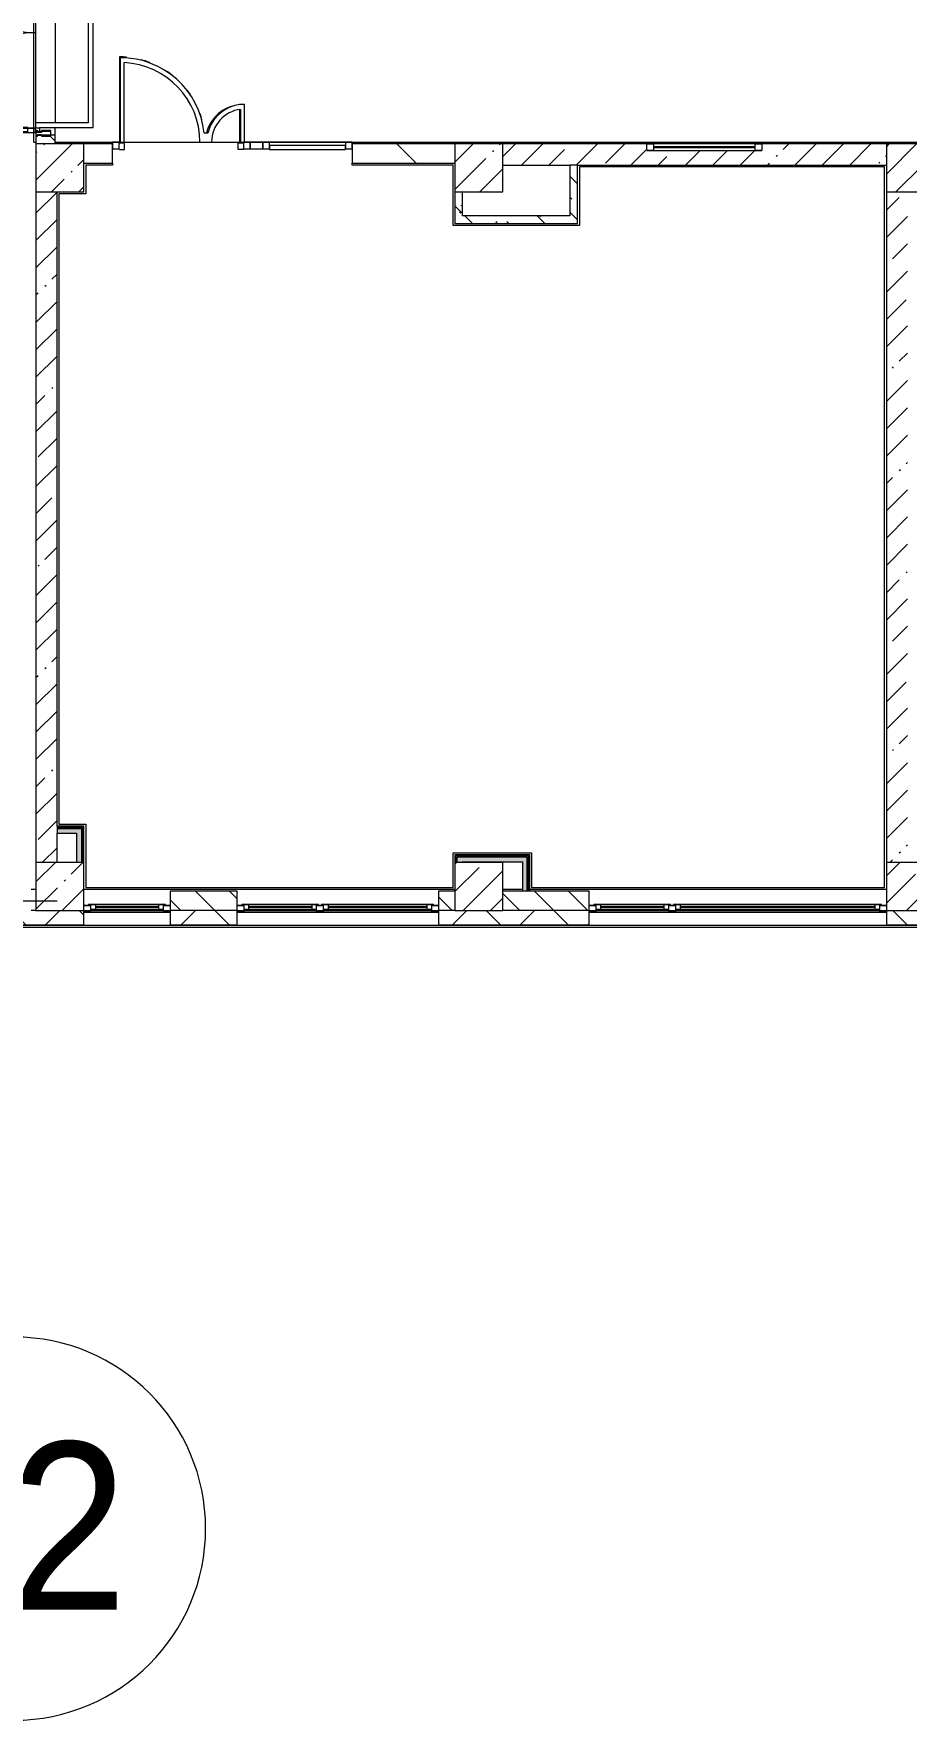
# Model space of a CAD drawing. Header units: millimetres. Extents: x -7229 to 196340, y -8553 to 29000.
# Drawn here: x 38517 to 47617, y -8553 to 9050 of the extents above; entities that cross this region are included whole.
import ezdxf

# ---------------------------------------------------------------- set-up
doc = ezdxf.new("R2010")
doc.units = ezdxf.units.MM
for name, color, linetype, lineweight, true_color in [('A-DETL-GENF-2', 7, 'Continuous', 5, 0xaaaaaa), ('A-DOOR-4', 7, 'Continuous', 5, 0xaaaaaa), ('A-FLOR-2', 7, 'Continuous', 5, 0xaaaaaa), ('I-WALL-1', 7, 'Continuous', 5, 0xe7e7e7), ('I-WALL-3', 7, 'Continuous', 5, 0x787878)]:
    doc.layers.add(name, color=color, linetype=linetype, lineweight=lineweight, true_color=true_color)
for name, color, linetype, lineweight in [('A-GLAZ', 7, 'Continuous', 5), ('A-GLAZ-CURT', 7, 'Continuous', 5), ('A-GLAZ-CWMG', 7, 'Continuous', 5), ('A-WALL', 7, 'Continuous', 5), ('A-WALL-1', 7, 'Continuous', 9), ('I-WALL', 7, 'Continuous', 5), ('S-COLS', 7, 'Continuous', 5), ('Оси', 7, 'Continuous', 9), ('Оси-1', 7, 'Continuous', 20)]:
    doc.layers.add(name, color=color, linetype=linetype, lineweight=lineweight)
doc.styles.add('Arial', font='arial.ttf', dxfattribs={"width": 0.9, "height": 1750})
pattern_1 = [(45, (0, 0), (-285.123, 285.123), []), (45, (285.12, 0), (-285.123, 285.123), [504.031, -100.806, 16.764, -84.042])]
pattern_2 = [(135, (0, 0), (-377.171, -377.171), [533.4, -88.9, 17.78, -88.9]), (135, (0, 376.94), (-377.171, -377.171), []), (50, (0, 0), (637.6445, -55.7866), [66.675, -733.425]), (355, (0, 0), (-123.349, 668.699), [53.34, -586.74]), (100.451, (53.14, -4.65), (514.299, 612.908), [56.665, -623.315]), (46.184, (0, 177.8), (948.776, -147.15), [100.012, -1100.137]), (96.636, (79.1, 165.5), (830.91, 865.997), [84.998, -934.973]), (351.184, (0, 177.8), (830.918, 865.988), [80.01, -880.11]), (21, (88.9, 133.35), (530.6506, -357.928), [66.675, -733.425]), (326, (88.9, 133.35), (216.308, 644.6585), [53.34, -586.74]), (71.451, (133.1, 103.5), (746.9596, 286.724), [56.665, -623.315]), (37.5, (0, 0), (10.8105, 295.9426), [16.764, -562.864, 16.764, -578.866, -588.962]), (37.5, (0, 0), (10.8105, 295.9426), [-1175.258, 16.764, -572.198]), (7.5, (0, 0), (233.8692, 350.6318), [16.764, -322.834, 16.764, -549.529, -224.472]), (7.5, (0, 0), (233.8692, 350.6318), [-905.891, 16.764, -207.708]), (327.5, (-198.25, 0), (474.5678, -20.0513), [16.764, -205.486, 16.764, -676.656, -920.115]), (327.5, (-198.25, 0), (474.5678, -20.0513), [-915.67, 16.764, -903.351]), (317.5, (-287.15, 0), (518.452, 88.9934), [16.764, -272.161, 16.764, -443.738, -653.415]), (317.5, (-287.15, 0), (518.452, 88.9934), [-749.427, 16.764, -636.651])]
pattern_3 = [(135, (0, 0), (-353.5534, -353.5534), [])]
pattern_4 = [(45, (0, 0), (-530.33, 530.33), []), (135, (0, 0), (-530.33, -530.33), [])]

# ---------------------------------------------------------------- blocks, each defined once
blk = doc.blocks.new('BSC_Колонна _Прямоугольная - 500х500-23286270-1_2_3_птичка зашивка')
at = {"layer": 'S-COLS'}
h = blk.add_hatch(dxfattribs=at)
h.set_pattern_fill('FP_3', color=256, style=0, pattern_type=2)
h.set_pattern_definition([(45, (-38790, -7650), (-285.123, 285.123), []), (45, (-38504.88, -7650), (-285.123, 285.123), [504.031, -100.806, 16.764, -84.042])])
h.paths.add_polyline_path([(250, -250), (250, 250), (-250, 250), (-250, -250), (204, -250)])
for p, q in [((250, 250), (-250, 250)), ((-250, 250), (-250, -250)), ((250, -250), (250, 250)), ((-250, -250), (250, -250))]:
    blk.add_line(p, q, dxfattribs=at)
blk = doc.blocks.new('BSC_Колонна _Прямоугольная - 500х500-V1-1_2_3_птичка зашивка')
at = {"layer": 'S-COLS'}
h = blk.add_hatch(dxfattribs=at)
h.set_pattern_fill('FP_4', color=256, style=0, pattern_type=2)
h.set_pattern_definition([(45, (-43160, -7650), (-285.123, 285.123), []), (45, (-42874.88, -7650), (-285.123, 285.123), [504.031, -100.806, 16.764, -84.042])])
h.paths.add_polyline_path([(250, -250), (250, 250), (-250, 250), (-250, -250)])
for p, q in [((250, 250), (-250, 250)), ((-250, 250), (-250, -250)), ((250, -250), (250, 250)), ((-250, -250), (250, -250))]:
    blk.add_line(p, q, dxfattribs=at)
blk = doc.blocks.new('BSC_Колонна _Прямоугольная - 500х500-V2-1_2_3_птичка зашивка')
at = {"layer": 'S-COLS'}
h = blk.add_hatch(dxfattribs=at)
h.set_pattern_fill('FP_5', color=256, style=0, pattern_type=2)
h.set_pattern_definition([(45, (-47660, -7650), (-285.123, 285.123), []), (45, (-47374.88, -7650), (-285.123, 285.123), [504.031, -100.806, 16.764, -84.042])])
h.paths.add_polyline_path([(250, -250), (250, 250), (-250, 250), (-250, -250), (-30, -250)])
for p, q in [((250, 250), (-250, 250)), ((-250, 250), (-250, -250)), ((250, -250), (250, 250)), ((-250, -250), (250, -250))]:
    blk.add_line(p, q, dxfattribs=at)
blk = doc.blocks.new('BSC_Колонна _Прямоугольная - 500х500-V7-1_2_3_птичка зашивка')
at = {"layer": 'S-COLS'}
h = blk.add_hatch(dxfattribs=at)
h.set_pattern_fill('FP_10', color=256, style=0, pattern_type=2)
h.set_pattern_definition([(45, (-38790, -150), (-285.123, 285.123), []), (45, (-38504.88, -150), (-285.123, 285.123), [504.031, -100.806, 16.764, -84.042])])
h.paths.add_polyline_path([(250, -250), (250, 250), (-250, 250), (-250, -250), (204, -250)])
for p, q in [((250, 250), (-250, 250)), ((-250, 250), (-250, -250)), ((250, -250), (250, 250)), ((-250, -250), (250, -250))]:
    blk.add_line(p, q, dxfattribs=at)
blk = doc.blocks.new('BSC_Колонна _Прямоугольная - 500х500-V8-1_2_3_птичка зашивка')
at = {"layer": 'S-COLS'}
h = blk.add_hatch(dxfattribs=at)
h.set_pattern_fill('FP_11', color=256, style=0, pattern_type=2)
h.set_pattern_definition([(45, (-43160, -150), (-285.123, 285.123), []), (45, (-42874.88, -150), (-285.123, 285.123), [504.031, -100.806, 16.764, -84.042])])
h.paths.add_polyline_path([(250, -250), (250, 250), (-250, 250), (-250, -250)])
for p, q in [((250, 250), (-250, 250)), ((-250, 250), (-250, -250)), ((250, -250), (250, 250)), ((-250, -250), (250, -250))]:
    blk.add_line(p, q, dxfattribs=at)
blk = doc.blocks.new('BSC_Колонна _Прямоугольная - 500х500-V9-1_2_3_птичка зашивка')
at = {"layer": 'S-COLS'}
h = blk.add_hatch(dxfattribs=at)
h.set_pattern_fill('FP_12', color=256, style=0, pattern_type=2)
h.set_pattern_definition([(45, (-47660, -150), (-285.123, 285.123), []), (45, (-47374.88, -150), (-285.123, 285.123), [504.031, -100.806, 16.764, -84.042])])
h.paths.add_polyline_path([(250, -250), (250, 250), (-250, 250), (-250, -250)])
for p, q in [((250, 250), (-250, 250)), ((-250, 250), (-250, -250)), ((250, -250), (250, 250)), ((-250, -250), (250, -250))]:
    blk.add_line(p, q, dxfattribs=at)
blk = doc.blocks.new('120_Окно_СКБ_1Ст - 120_Окно_СКБ_1Ст 900х2500_h_-20664874-1_2_3_птичка зашивка')
at = {"layer": 'A-GLAZ'}
for p, q in [((-450, -127), (-450, -57)), ((-450, -57), (-380, -57)), ((450, -57), (-450, -57)), ((-380, -127), (-450, -127)), ((-450, -127), (-400, -127)), ((-380, -127), (-400, -127)), ((-400, -127), (-400, -137)), ((-400, -137), (400, -137)), ((400, -137), (-400, -137)), ((-380, -57), (-380, -127)), ((380, -87), (-380, -87)), ((-380, -87), (-380, -127)), ((-330, -137), (-330, -87)), ((-330, -107), (330, -107)), ((330, -117), (-330, -117)), ((330, -137), (330, -87)), ((380, -127), (380, -57)), ((380, -57), (450, -57)), ((380, -127), (380, -87)), ((450, -127), (380, -127)), ((400, -127), (380, -127)), ((400, -127), (450, -127)), ((400, -137), (400, -127)), ((450, -57), (450, -127))]:
    blk.add_line(p, q, dxfattribs=at)
blk = doc.blocks.new('120_Окно_СКБ_2Ст - 120_Окно_СКБ_2Ст 3100х2500 _мал_створка слева_-V42-1_2_3_птичка зашивка')
at = {"layer": 'A-GLAZ'}
for p, q in [((-1550, -127), (-1550, -57)), ((-1550, -57), (-1480, -57)), ((1550, -57), (-1550, -57)), ((-1480, -127), (-1550, -127)), ((-1550, -127), (-1500, -127)), ((-1480, -127), (-1500, -127)), ((-1500, -127), (-1500, -137)), ((-1500, -137), (670, -137)), ((670, -137), (-1500, -137)), ((-1480, -57), (-1480, -127)), ((650, -87), (-1480, -87)), ((-1480, -87), (-1480, -127)), ((-1430, -137), (-1430, -87)), ((-1430, -107), (600, -107)), ((600, -117), (-1430, -117)), ((600, -137), (600, -87)), ((650, -127), (650, -57)), ((650, -57), (720, -57)), ((650, -127), (650, -87)), ((720, -127), (650, -127)), ((670, -127), (650, -127)), ((670, -127), (700, -127)), ((670, -137), (670, -127)), ((720, -127), (700, -127)), ((700, -127), (700, -137)), ((700, -137), (1500, -137)), ((1500, -137), (700, -137)), ((720, -57), (720, -127)), ((1480, -87), (720, -87)), ((720, -87), (720, -127)), ((770, -137), (770, -87)), ((770, -107), (1430, -107)), ((1430, -117), (770, -117)), ((1430, -137), (1430, -87)), ((1480, -127), (1480, -57)), ((1480, -57), (1550, -57)), ((1480, -127), (1480, -87)), ((1550, -127), (1480, -127)), ((1500, -127), (1480, -127)), ((1500, -127), (1550, -127)), ((1500, -137), (1500, -127)), ((1550, -57), (1550, -127))]:
    blk.add_line(p, q, dxfattribs=at)
blk = doc.blocks.new('120_Окно_СКБ_2Ст - 120_Окно_СКБ_2Ст 2100х2500 _мал створка справа_-V24-1_2_3_птичка зашивка')
at = {"layer": 'A-GLAZ'}
for p, q in [((-1050, -127), (-1050, -57)), ((-1050, -57), (-980, -57)), ((1050, -57), (-1050, -57)), ((-980, -127), (-1050, -127)), ((-1050, -127), (-1000, -127)), ((-980, -127), (-1000, -127)), ((-1000, -127), (-1000, -137)), ((-1000, -137), (170, -137)), ((170, -137), (-1000, -137)), ((-980, -57), (-980, -127)), ((150, -87), (-980, -87)), ((-980, -87), (-980, -127)), ((-930, -137), (-930, -87)), ((-930, -107), (100, -107)), ((100, -117), (-930, -117)), ((100, -137), (100, -87)), ((150, -127), (150, -57)), ((150, -57), (220, -57)), ((150, -127), (150, -87)), ((220, -127), (150, -127)), ((170, -127), (150, -127)), ((170, -127), (200, -127)), ((170, -137), (170, -127)), ((220, -127), (200, -127)), ((200, -127), (200, -137)), ((200, -137), (1000, -137)), ((1000, -137), (200, -137)), ((220, -57), (220, -127)), ((980, -87), (220, -87)), ((220, -87), (220, -127)), ((270, -137), (270, -87)), ((270, -107), (930, -107)), ((930, -117), (270, -117)), ((930, -137), (930, -87)), ((980, -127), (980, -57)), ((980, -57), (1050, -57)), ((980, -127), (980, -87)), ((1050, -127), (980, -127)), ((1000, -127), (980, -127)), ((1000, -127), (1050, -127)), ((1000, -137), (1000, -127)), ((1050, -57), (1050, -127))]:
    blk.add_line(p, q, dxfattribs=at)
blk = doc.blocks.new('Прямоугольный импост - Импост структурный с накладкой - 160мм Темный-31239214-1_2_3_птичка зашивка')
at = {"layer": 'A-GLAZ-CWMG'}
for p, q in [((-50, 0), (-50, 17)), ((-50, 17), (0, 17)), ((-40, 0), (-50, 0)), ((-40, -40), (-40, 0)), ((0, 0), (-10, 0)), ((-10, 0), (-10, -40)), ((0, 17), (0, 0)), ((-50, -140), (-50, -40)), ((-50, -40), (-40, -40)), ((0, -140), (-50, -140)), ((-10, -40), (0, -40)), ((0, -40), (0, -140))]:
    blk.add_line(p, q, dxfattribs=at)
blk = doc.blocks.new('Дверь_Витражная_остекление_ - ДВН_ДАО_Главный вход_1800 в свету 5-32258809-1_2_3_птичка зашивка')
at = {"layer": 'A-DETL-GENF-2'}
for p, q in [((-993, -1013), (-993, -21)), ((-993, -21), (-993, -1013)), ((-993, -100), (-948, -100)), ((-983, -933), (-983, -100)), ((-948, -1013), (-948, -21)), ((-948, -1013), (-948, -21)), ((-939, -933), (-939, -100)), ((989, -933), (989, -100)), ((998, -1013), (998, -20)), ((998, -20), (998, -1013)), ((1043, -100), (998, -100)), ((1033, -933), (1033, -100)), ((1043, -1013), (1043, -20)), ((1043, -1013), (1043, -20)), ((-993, -933), (-948, -933)), ((-993, -1013), (-948, -1013)), ((-993, -1013), (-948, -1013)), ((1043, -933), (998, -933)), ((1043, -1013), (998, -1013)), ((998, -1013), (1043, -1013))]:
    blk.add_line(p, q, dxfattribs=at)
at = {"layer": 'A-DOOR-4'}
for p, q in [((-1043, 20), (-993, 20)), ((-1043, -20), (-1043, 20)), ((-993, 20), (-993, -20)), ((993, 20), (1043, 20)), ((993, -20), (993, 20)), ((1043, 20), (1043, -20)), ((-993, -20), (-1043, -20)), ((-993, -1013), (-993, -21)), ((1043, -20), (993, -20)), ((993, -1013), (993, -21))]:
    blk.add_line(p, q, dxfattribs=at)
for centre, start, end in [((-993, -20), 270, 0), ((993, -20), 180, 270)]:
    blk.add_arc(centre, 993, start, end, dxfattribs=at)
blk = doc.blocks.new('Прямоугольный импост - Импост структурный с накладкой - 160мм Темный-V79-1_2_3_птичка зашивка')
at = {"layer": 'A-GLAZ-CWMG'}
for p, q in [((-25, 0), (-25, 17)), ((-25, 17), (25, 17)), ((-15, 0), (-25, 0)), ((-15, -40), (-15, 0)), ((25, 0), (15, 0)), ((15, 0), (15, -40)), ((25, 17), (25, 0)), ((-25, -140), (-25, -40)), ((-25, -40), (-15, -40)), ((25, -140), (-25, -140)), ((15, -40), (25, -40)), ((25, -40), (25, -140))]:
    blk.add_line(p, q, dxfattribs=at)
blk = doc.blocks.new('Прямоугольный импост - 50 x 70 мм-31700031-1_2_3_птичка зашивка')
at = {"layer": 'A-GLAZ-CWMG'}
for p, q in [((-70, 35), (0, 35)), ((-70, -35), (-70, 35)), ((0, 35), (0, -35)), ((0, -35), (-70, -35))]:
    blk.add_line(p, q, dxfattribs=at)
blk = doc.blocks.new('Дверь_Витражная_остекление_ - ДВН_ДАО_Главный вход_1200 в свету-V149-1_2_3_птичка зашивка')
at = {"layer": 'A-DETL-GENF-2'}
for p, q in [((-607, 925), (-647, 925)), ((-647, 925), (-647, 35)), ((-607, 915), (-607, 925)), ((647, 430), (607, 430)), ((607, 376), (607, 30)), ((-647, 30), (-607, 30)), ((-592, 30), (-647, 30)), ((-607, 30), (-607, 37)), ((-592, -40), (-592, 30)), ((592, -40), (592, 30)), ((592, 30), (647, 30)), ((607, 30), (647, 30)), ((-647, -40), (-592, -40)), ((647, -40), (592, -40))]:
    blk.add_line(p, q, dxfattribs=at)
at = {"layer": 'A-DOOR-4'}
blk.add_line((-647, 925), (-647, 35), dxfattribs=at)
for centre, radius, start, end in [((-647, 30), 895, 85.2542, 90), ((-647, 30), 895, 69.312, 75.32), ((-647, 30), 895, 52.105, 56.1089), ((-647, 30), 895, 34.1403, 37.5286), ((647, 30), 400, 108.6077, 165.3261), ((647, 30), 400, 90, 91.0627), ((-647, 30), 895, 15.7125, 19.6061), ((-647, 30), 895, 360, 0.4556), ((647, 30), 400, 178.9711, 180)]:
    blk.add_arc(centre, radius, start, end, dxfattribs=at)
blk = doc.blocks.new('Системная панель - Стемалит - 40мм-31720939-1_2_3_птичка зашивка')
at = {"layer": 'A-GLAZ-CURT'}
for p, q in [((65, 35), (-65, 35)), ((-65, 35), (-65, -35)), ((65, -35), (65, 35)), ((-65, -35), (65, -35))]:
    blk.add_line(p, q, dxfattribs=at)
blk = doc.blocks.new('Прямоугольный импост - 50 x 70 мм-31687886-1_2_3_птичка зашивка')
at = {"layer": 'A-GLAZ-CWMG'}
for p, q in [((-35, 35), (35, 35)), ((-35, -35), (-35, 35)), ((35, 35), (35, -35)), ((35, -35), (-35, -35))]:
    blk.add_line(p, q, dxfattribs=at)
blk = doc.blocks.new('Прямоугольный импост - 50 x 70 мм-V147-1_2_3_птичка зашивка')
at = {"layer": 'A-GLAZ-CWMG'}
for p, q in [((0, 35), (-70, 35)), ((-70, 35), (-70, -35)), ((0, -35), (0, 35)), ((-70, -35), (0, -35))]:
    blk.add_line(p, q, dxfattribs=at)
blk = doc.blocks.new('Системная панель - Стекло - 40мм-V150-1_2_3_птичка зашивка')
at = {"layer": 'A-GLAZ-CURT'}
for p, q in [((397.5, 0), (-397.5, 0)), ((-397.5, 0), (-397.5, -40)), ((397.5, -40), (397.5, 0)), ((-397.5, -40), (397.5, -40))]:
    blk.add_line(p, q, dxfattribs=at)
blk = doc.blocks.new('Прямоугольный импост - 50 x 70 мм-31702100-1_2_3_птичка зашивка')
at = {"layer": 'A-GLAZ-CWMG'}
for p, q in [((-35, 35), (35, 35)), ((-35, -35), (-35, 35)), ((35, 35), (35, -35)), ((35, -35), (-35, -35))]:
    blk.add_line(p, q, dxfattribs=at)
blk = doc.blocks.new('Прямоугольный импост - 50 x 70 мм-31720914-1_2_3_птичка зашивка')
at = {"layer": 'A-GLAZ-CWMG'}
blk.add_line((24940, 7918), (24145, 7918), dxfattribs=at)
blk = doc.blocks.new('120_Окно_СКБ_1Ст - 120_Окно_СКБ_1Ст 400х1200 EI30-24228621-1_2_3_птичка зашивка')
at = {"layer": 'A-GLAZ'}
for p, q in [((-600, 40), (-600, 110)), ((-600, 110), (-530, 110)), ((600, 110), (-600, 110)), ((-530, 40), (-600, 40)), ((-600, 40), (600, 40)), ((-530, 110), (-530, 40)), ((530, 80), (-530, 80)), ((530, 70), (-530, 70)), ((530, 40), (530, 110)), ((530, 110), (600, 110)), ((600, 40), (530, 40)), ((600, 110), (600, 40))]:
    blk.add_line(p, q, dxfattribs=at)
blk = doc.blocks.new('Ось сетки - D8-29747960-1_2_3_птичка зашивка')
at = {"layer": 'Оси-1'}
for start, end in [(360, 180), (180, 360)]:
    blk.add_arc((0, 0), 4, start, end, dxfattribs=at)

msp = doc.modelspace()

# ---------------------------------------------------------------- hatches: boundary and pattern name
at = {"layer": 'A-WALL'}
h = msp.add_hatch(dxfattribs=at)
h.set_pattern_fill('FP_32', color=256, style=0, pattern_type=2)
h.set_pattern_definition([(135, (0, 0), (-176.7767, -176.7767), [])])
h.paths.add_polyline_path([(40637.5, -100), (40637.5, 100), (39940, 100), (39940, -100)])
h.paths.add_polyline_path([(44310, -100), (44310, 100), (43410, 100), (43410, -100), (43503.9, -100)])
h.paths.add_polyline_path([(42910, -100), (42910, 100), (42737.5, 100), (42737.5, -100)])
h = msp.add_hatch(dxfattribs=at)
h.set_pattern_fill('FP_21', color=256, style=0, pattern_type=2)
h.set_pattern_definition([(45, (0, 0), (-353.5534, 353.5534), []), (135, (0, 0), (-353.5534, -353.5534), [])])
h.paths.add_polyline_path([(75693.8, -250), (75700, -250), (75700, -100), (73980, -100), (73980, -250), (75692.1, -250)])
h.paths.add_polyline_path([(67060, -250), (70660, -250), (70660, -100), (67060, -100), (67060, -113)])
h.paths.add_polyline_path([(71560, -250), (72280, -250), (72280, -100), (71560, -101.8), (71560, -118)])
h.paths.add_polyline_path([(60910, -250), (61610, -250), (61610, -100), (60910, -100), (60910, -128.3)])
h.paths.add_polyline_path([(66053, -250), (66160, -250), (66160, -100), (65160, -100), (65160, -250)])
h.paths.add_polyline_path([(64260, -250), (64260, -100), (63710, -100), (63710, -250), (64249.1, -250)])
h.paths.add_polyline_path([(56410, -250), (57160, -250), (57160, -100), (56410, -100), (56410, -139.5)])
h.paths.add_polyline_path([(59260, -250), (60010, -250), (60010, -100), (59260, -100), (59260, -132.4)])
h.paths.add_polyline_path([(51871.5, -250), (53310, -250), (53310, -100), (51871.5, -100), (51871.5, -150.7)])
h.paths.add_polyline_path([(49060, -250), (49771.5, -250), (49771.5, -100), (49060, -100), (49060, -157.7)])
h.paths.add_polyline_path([(42737.5, -250), (44310, -250), (44310, -100), (42737.5, -100), (42737.5, -173.5)])
h.paths.add_polyline_path([(48160, -250), (48160, -100), (47410, -100), (47410, -250), (48013.7, -250)])
h.paths.add_polyline_path([(29209.7, -250), (30210, -250), (30210, -100), (29209.7, -100), (29209.7, -207.1)])
h.paths.add_polyline_path([(39040, -250), (39040, -100), (37990, -100), (37990, -250), (38994.1, -250)])
h.paths.add_polyline_path([(37090, -250), (37090, -100), (35970, -100), (35970, -250), (36288.2, -250)])
h.paths.add_polyline_path([(33870, -250), (33870, -100), (33010, -100), (33010, -250)])
h.paths.add_polyline_path([(27310, -250), (28309.7, -250), (28309.7, -100), (27310, -100), (27310, -211.8)])
h.paths.add_polyline_path([(39940, -250), (40637.5, -250), (40637.5, -100), (39940, -100), (39940, -180.4)])
h.paths.add_polyline_path([(14860, -250), (15610, -250), (15610, -100), (14860, -100), (14860, -242.8)])
h.paths.add_polyline_path([(16510, -250), (17260, -250), (17260, -100), (16510, -100), (16510, -238.7)])
h.paths.add_polyline_path([(26410, -250), (26410, -100), (25435, -100), (25435, -250), (26366.6, -250)])
h.paths.add_polyline_path([(21610, -250), (22635, -250), (22635, -100), (21610, -100), (21610, -226)])
h.paths.add_polyline_path([(20710, -250), (20710, -100), (19360, -100), (19360, -250)])
h.paths.add_polyline_path([(9910, -250), (9910, -100), (9159.7, -100), (9159.7, -250), (9229.3, -250)])
h.paths.add_polyline_path([(-260, -250), (3730, -250), (3730, -100), (-260, -100), (-260, -210)])
h.paths.add_polyline_path([(12010, -250), (12760, -248), (12760, -100), (12010, -100), (12010, -249.9)])
h.paths.add_polyline_path([(7660, -250), (8259.7, -250), (8259.7, -100), (6830, -100), (6830, -250), (7425.4, -250)])
at = {"layer": 'I-WALL'}
h = msp.add_hatch(dxfattribs=at)
h.set_pattern_fill('FP_31', color=256, style=0, pattern_type=2)
h.set_pattern_definition(pattern_3)
h.paths.add_polyline_path([(38540, 7900), (38740, 7900), (38740, 7990), (38540, 7990), (38540, 7920)])
h.paths.add_polyline_path([(38540, 10120), (38740, 10120), (38740, 10230), (38540, 10230), (38540, 10210)])
h = msp.add_hatch(dxfattribs=at)
h.set_pattern_fill('FP_31', color=256, style=0, pattern_type=2)
h.set_pattern_definition(pattern_3)
h.paths.add_polyline_path([(39340, 7700), (39340, 7900), (39040, 7900), (39040, 7700), (39060, 7700)])
h.paths.add_polyline_path([(42890, 7700), (42910, 7700), (42910, 7900), (41840, 7900), (41840, 7700), (42602, 7700)])
h = msp.add_hatch(dxfattribs=at)
h.set_pattern_fill('FP_1', color=256, style=0, pattern_type=2)
h.set_pattern_definition(pattern_1)
h.paths.add_polyline_path([(47410, 7680), (47410, 7900), (46110, 7900), (46110, 7830), (44910, 7830), (44910, 7900), (43410, 7900), (43410, 7680), (47390, 7680)])
h = msp.add_hatch(dxfattribs=at)
h.set_pattern_fill('FP_1', color=256, style=0, pattern_type=2)
h.set_pattern_definition(pattern_1)
h.paths.add_polyline_path([(38663.5, 400), (38760, 400), (38760, 7400), (38540, 7400), (38540, 400), (38655.2, 400)])
h = msp.add_hatch(dxfattribs=at)
h.set_pattern_fill('FP_1', color=256, style=0, pattern_type=2)
h.set_pattern_definition(pattern_1)
h.paths.add_polyline_path([(47410, 400), (47630, 400), (47630, 7400), (47410, 7400), (47410, 500)])
h = msp.add_hatch(dxfattribs=at)
h.set_pattern_fill('FP_137', color=256, style=0, pattern_type=2)
h.set_pattern_definition(pattern_4)
h.paths.add_polyline_path([(38760, 767.5), (39040, 767.5), (39040, 780), (38760, 780)])
h = msp.add_hatch(dxfattribs=at)
h.set_pattern_fill('FP_137', color=256, style=0, pattern_type=2)
h.set_pattern_definition(pattern_4)
h.paths.add_polyline_path([(38760, 755), (39027.5, 755), (39027.5, 767.5), (38760, 767.5)])
h = msp.add_hatch(dxfattribs=at)
h.set_pattern_fill('FP_137', color=256, style=0, pattern_type=2)
h.set_pattern_definition(pattern_4)
h.paths.add_polyline_path([(42910, 468.5), (43690, 468.7), (43690, 481), (42910, 481)])
h = msp.add_hatch(dxfattribs=at)
h.set_pattern_fill('FP_137', color=256, style=0, pattern_type=2)
h.set_pattern_definition(pattern_4)
h.paths.add_polyline_path([(42922.5, 456), (43677.5, 456), (43677.5, 468.5), (42922.5, 468.5)])
h = msp.add_hatch(dxfattribs=at)
h.set_pattern_fill('FP_137', color=256, style=0, pattern_type=2)
h.set_pattern_definition(pattern_4)
h.paths.add_polyline_path([(43677.5, 100), (43675.5, 456), (43665, 456), (43665, 100)])
h = msp.add_hatch(dxfattribs=at)
h.set_pattern_fill('FP_137', color=256, style=0, pattern_type=2)
h.set_pattern_definition(pattern_4)
h.paths.add_polyline_path([(43690, 100), (43690, 468.5), (43677.5, 468.5), (43677.5, 100)])
at = {"layer": 'I-WALL-1'}
for points in [[(38965, 705), (39015, 705), (39015, 755), (38760, 755), (38760, 705), (38811.7, 705)], [(38994.1, 400), (39015, 400), (39015, 705), (38965, 705), (38965, 400)], [(42935, 406), (43665, 406), (43665, 456), (42935, 456)], [(42985, 400), (42985, 406), (42935, 406), (42935, 400)], [(43665, 100), (43665, 406), (43615, 406), (43615, 100)]]:
    msp.add_hatch(color=256, dxfattribs=at).paths.add_polyline_path(points)
at = {"layer": 'I-WALL-3'}
h = msp.add_hatch(dxfattribs=at)
h.set_pattern_fill('FP_30', color=256, style=0, pattern_type=2)
h.set_pattern_definition(pattern_2)
h.paths.add_polyline_path([(44190, 7150), (44190, 7680), (44110, 7680), (44110, 7150)])
h = msp.add_hatch(dxfattribs=at)
h.set_pattern_fill('FP_30', color=256, style=0, pattern_type=2)
h.set_pattern_definition(pattern_2)
h.paths.add_polyline_path([(42910, 7070), (42990, 7070), (42990, 7400), (42910, 7400), (42910, 7150)])
h = msp.add_hatch(dxfattribs=at)
h.set_pattern_fill('FP_30', color=256, style=0, pattern_type=2)
h.set_pattern_definition(pattern_2)
h.paths.add_polyline_path([(44190, 7070), (44190, 7150), (42990, 7150), (42990, 7070), (43710, 7070)])

# ---------------------------------------------------------------- linework, layer by layer
at = {"layer": 'A-FLOR-2'}
for p, q in [((38520, 7920), (38520, 10680)), ((39136.2, 8070), (39136.2, 10057.4)), ((39086.2, 10007.4), (39086.2, 8120)), ((39420, 8800), (39420, 7920)), ((39460, 7920), (39460, 8749)), ((40715, 7920), (40715, 8313)), ((39086.2, 8120), (38536.2, 8120)), ((38536.2, 8120), (38536.2, 8070)), ((40675, 8260.7), (40675, 7920)), ((38577, 8070), (39136.2, 8070)), ((40333.1, 8012.8), (40295.1, 8012.8)), ((38520, 7920), (38540, 7920)), ((38740, 7920), (65916.3, 7920)), ((39340, 7680), (39060, 7680)), ((39060, 7680), (39060, 7380)), ((39340, 7700), (39340, 7680)), ((41840, 7680), (41840, 7700)), ((42890, 7680), (41840, 7680)), ((42890, 7050), (42890, 7680)), ((47390, 7660), (44210, 7660)), ((44210, 7660), (44210, 7050)), ((47390, 140), (47390, 7660)), ((39060, 7380), (38780, 7380)), ((38780, 7380), (38780, 800)), ((44210, 7050), (42890, 7050)), ((38780, 800), (39060, 800)), ((39060, 800), (39060, 140)), ((42890, 140), (42890, 501)), ((42890, 501), (43710, 501)), ((43710, 501), (43710, 140)), ((38490, 120), (38540, 120)), ((39060, 140), (42890, 140)), ((43710, 140), (47390, 140))]:
    msp.add_line(p, q, dxfattribs=at)
for centre, radius, start, end in [((39420, 7920), 880, 6.05535, 90), ((39420, 7920), 830, 360, 87.23769), ((40715, 7920), 393, 90, 166.33705), ((40715, 7920), 343, 96.69696, 180)]:
    msp.add_arc(centre, radius, start, end, dxfattribs=at)
at = {"layer": 'A-WALL'}
for p, q in [((40637.5, 100), (39940, 100)), ((39940, 100), (39940, -258)), ((40637.5, -258), (40637.5, 100)), ((42910, 100), (42737.5, 100)), ((42737.5, 100), (42737.5, -258)), ((44310, 100), (43410, 100)), ((44310, -258), (44310, 100)), ((38540, -100), (38490, -100)), ((39040, -258), (39040, -100)), ((39040, -100), (39940, -100)), ((40637.5, -100), (42737.5, -100)), ((44310, -100), (47410, -100)), ((47410, -100), (47410, -258)), ((72280, -280), (-290, -280)), ((49060, -258), (37990, -258))]:
    msp.add_line(p, q, dxfattribs=at)
at = {"layer": 'A-WALL-1'}
for p, q in [((44190, 7680), (44110, 7680)), ((38760, 780), (38760, 705)), ((38760, 767.5), (39027.5, 767.5)), ((38760, 755), (39015, 755)), ((39015, 755), (39015, 400)), ((39027.5, 767.5), (39027.5, 400)), ((42910, 468.5), (42910, 406)), ((43677.5, 468.5), (42922.5, 468.5)), ((42922.5, 400), (42922.5, 468.5)), ((43665, 456), (42935, 456)), ((42935, 400), (42935, 456)), ((43665, 100), (43665, 456)), ((43677.5, 100), (43677.5, 468.5)), ((40637.5, -100), (39940, -100)), ((42910, -100), (42737.5, -100)), ((44310, -100), (43410, -100)), ((37990, -250), (39040, -250)), ((37990, -253), (39040, -253)), ((39940, -250), (40637.5, -250)), ((39940, -253), (40637.5, -253)), ((42737.5, -250), (44310, -250)), ((42737.5, -253), (44310, -253)), ((47410, -250), (48160, -250)), ((47410, -253), (48160, -253))]:
    msp.add_line(p, q, dxfattribs=at)
at = {"layer": 'I-WALL'}
for p, q in [((38540, 8120), (38540, 10007.4)), ((38740, 10007.4), (38740, 8120)), ((38740, 7990), (38540, 7990)), ((38540, 7990), (38540, 7900)), ((38740, 7900), (38740, 8070)), ((39340, 7900), (39040, 7900)), ((39340, 7700), (39340, 7900)), ((42910, 7900), (41840, 7900)), ((41840, 7900), (41840, 7700)), ((44910, 7900), (43410, 7900)), ((47410, 7900), (46110, 7900)), ((39040, 7700), (39340, 7700)), ((41840, 7700), (42910, 7700)), ((43410, 7680), (44110, 7680)), ((44110, 7680), (44110, 7150)), ((44190, 7070), (44190, 7680)), ((44190, 7680), (47410, 7680)), ((38540, 7400), (38540, 400)), ((38760, 780), (38760, 7400)), ((42910, 7400), (42910, 7070)), ((42990, 7150), (42990, 7400)), ((47410, 7400), (47410, 400)), ((42910, 7070), (44190, 7070)), ((44110, 7150), (42990, 7150)), ((39040, 780), (38760, 780)), ((38760, 400), (38760, 705)), ((38760, 705), (38965, 705)), ((38965, 705), (38965, 400)), ((39040, 400), (39040, 780)), ((43690, 481), (42910, 481)), ((42910, 481), (42910, 400)), ((42985, 406), (43615, 406)), ((42985, 400), (42985, 406)), ((43615, 406), (43615, 100)), ((43690, 100), (43690, 481)), ((39040, 120), (42910, 120)), ((43410, 120), (43615, 120)), ((43689.2, 120), (47410, 120))]:
    msp.add_line(p, q, dxfattribs=at)
at = {"layer": 'Оси'}
msp.add_line((26260, 0), (38760, 0), dxfattribs=at)

# ---------------------------------------------------------------- block references
at = {"layer": 'A-DOOR-4', "rotation": 269.9999999999999}
msp.add_blockref('Дверь_Витражная_остекление_ - ДВН_ДАО_Главный вход_1800 в свету 5-32258809-1_2_3_птичка зашивка', (38557, 9062.5), dxfattribs=at)
at = {"layer": 'A-DOOR-4'}
msp.add_blockref('Дверь_Витражная_остекление_ - ДВН_ДАО_Главный вход_1200 в свету-V149-1_2_3_птичка зашивка', (40057.5, 7883), dxfattribs=at)
at = {"layer": 'A-GLAZ'}
msp.add_blockref('120_Окно_СКБ_1Ст - 120_Окно_СКБ_1Ст 400х1200 EI30-24228621-1_2_3_птичка зашивка', (45510, 7790), dxfattribs=at)
at = {"layer": 'A-GLAZ', "rotation": 180}
for name, p in [('120_Окно_СКБ_1Ст - 120_Окно_СКБ_1Ст 900х2500_h_-20664874-1_2_3_птичка зашивка', (39490, -175)), ('120_Окно_СКБ_2Ст - 120_Окно_СКБ_2Ст 2100х2500 _мал створка справа_-V24-1_2_3_птичка зашивка', (41687.5, -175)), ('120_Окно_СКБ_2Ст - 120_Окно_СКБ_2Ст 3100х2500 _мал_створка слева_-V42-1_2_3_птичка зашивка', (45860, -175))]:
    msp.add_blockref(name, p, dxfattribs=at)
at = {"layer": 'A-GLAZ-CURT'}
for name, p in [('Системная панель - Стемалит - 40мм-31720939-1_2_3_птичка зашивка', (40840, 7883)), ('Системная панель - Стекло - 40мм-V150-1_2_3_птичка зашивка', (41372.5, 7883))]:
    msp.add_blockref(name, p, dxfattribs=at)
at = {"layer": 'A-GLAZ-CWMG', "extrusion": (0, 0, -1)}
for name, p, rotation in [('Прямоугольный импост - Импост структурный с накладкой - 160мм Темный-31239214-1_2_3_птичка зашивка', (-38557, 7990), 270.0000000000001), ('Прямоугольный импост - Импост структурный с накладкой - 160мм Темный-V79-1_2_3_птичка зашивка', (-38557, 8005), 270.0000000000001), ('Прямоугольный импост - 50 x 70 мм-31687886-1_2_3_птичка зашивка', (-40740, 7883), 180), ('Прямоугольный импост - 50 x 70 мм-31702100-1_2_3_птичка зашивка', (-40940, 7883), 180), ('Прямоугольный импост - 50 x 70 мм-31700031-1_2_3_птичка зашивка', (-41840, 7883), 180)]:
    msp.add_blockref(name, p, dxfattribs=dict(at, rotation=rotation))
at = {"layer": 'A-GLAZ-CWMG', "rotation": 180}
msp.add_blockref('Прямоугольный импост - 50 x 70 мм-V147-1_2_3_птичка зашивка', (39340, 7883), dxfattribs=at)
at = {"layer": 'A-GLAZ-CWMG'}
msp.add_blockref('Прямоугольный импост - 50 x 70 мм-31720914-1_2_3_птичка зашивка', (16830, 0), dxfattribs=at)
at = {"layer": 'S-COLS'}
for name, p in [('BSC_Колонна _Прямоугольная - 500х500-23286270-1_2_3_птичка зашивка', (38790, 7650)), ('BSC_Колонна _Прямоугольная - 500х500-V1-1_2_3_птичка зашивка', (43160, 7650)), ('BSC_Колонна _Прямоугольная - 500х500-V2-1_2_3_птичка зашивка', (47660, 7650)), ('BSC_Колонна _Прямоугольная - 500х500-V7-1_2_3_птичка зашивка', (38790, 150)), ('BSC_Колонна _Прямоугольная - 500х500-V8-1_2_3_птичка зашивка', (43160, 150)), ('BSC_Колонна _Прямоугольная - 500х500-V9-1_2_3_птичка зашивка', (47660, 150))]:
    msp.add_blockref(name, p, dxfattribs=at)
at = {"layer": 'Оси-1', "xscale": 499.9999999999995, "yscale": 499.9999999999995, "zscale": 499.9999999999995}
msp.add_blockref('Ось сетки - D8-29747960-1_2_3_птичка зашивка', (38310, -6552.8), dxfattribs=at)

# ---------------------------------------------------------------- texts
at = {"layer": 'Оси', "insert": (37046.9, -5649.6), "char_height": 1750, "width": 3030.379, "attachment_point": 1, "style": 'Arial'}
msp.add_mtext('12', dxfattribs=at)

doc.saveas('drawing.dxf')
